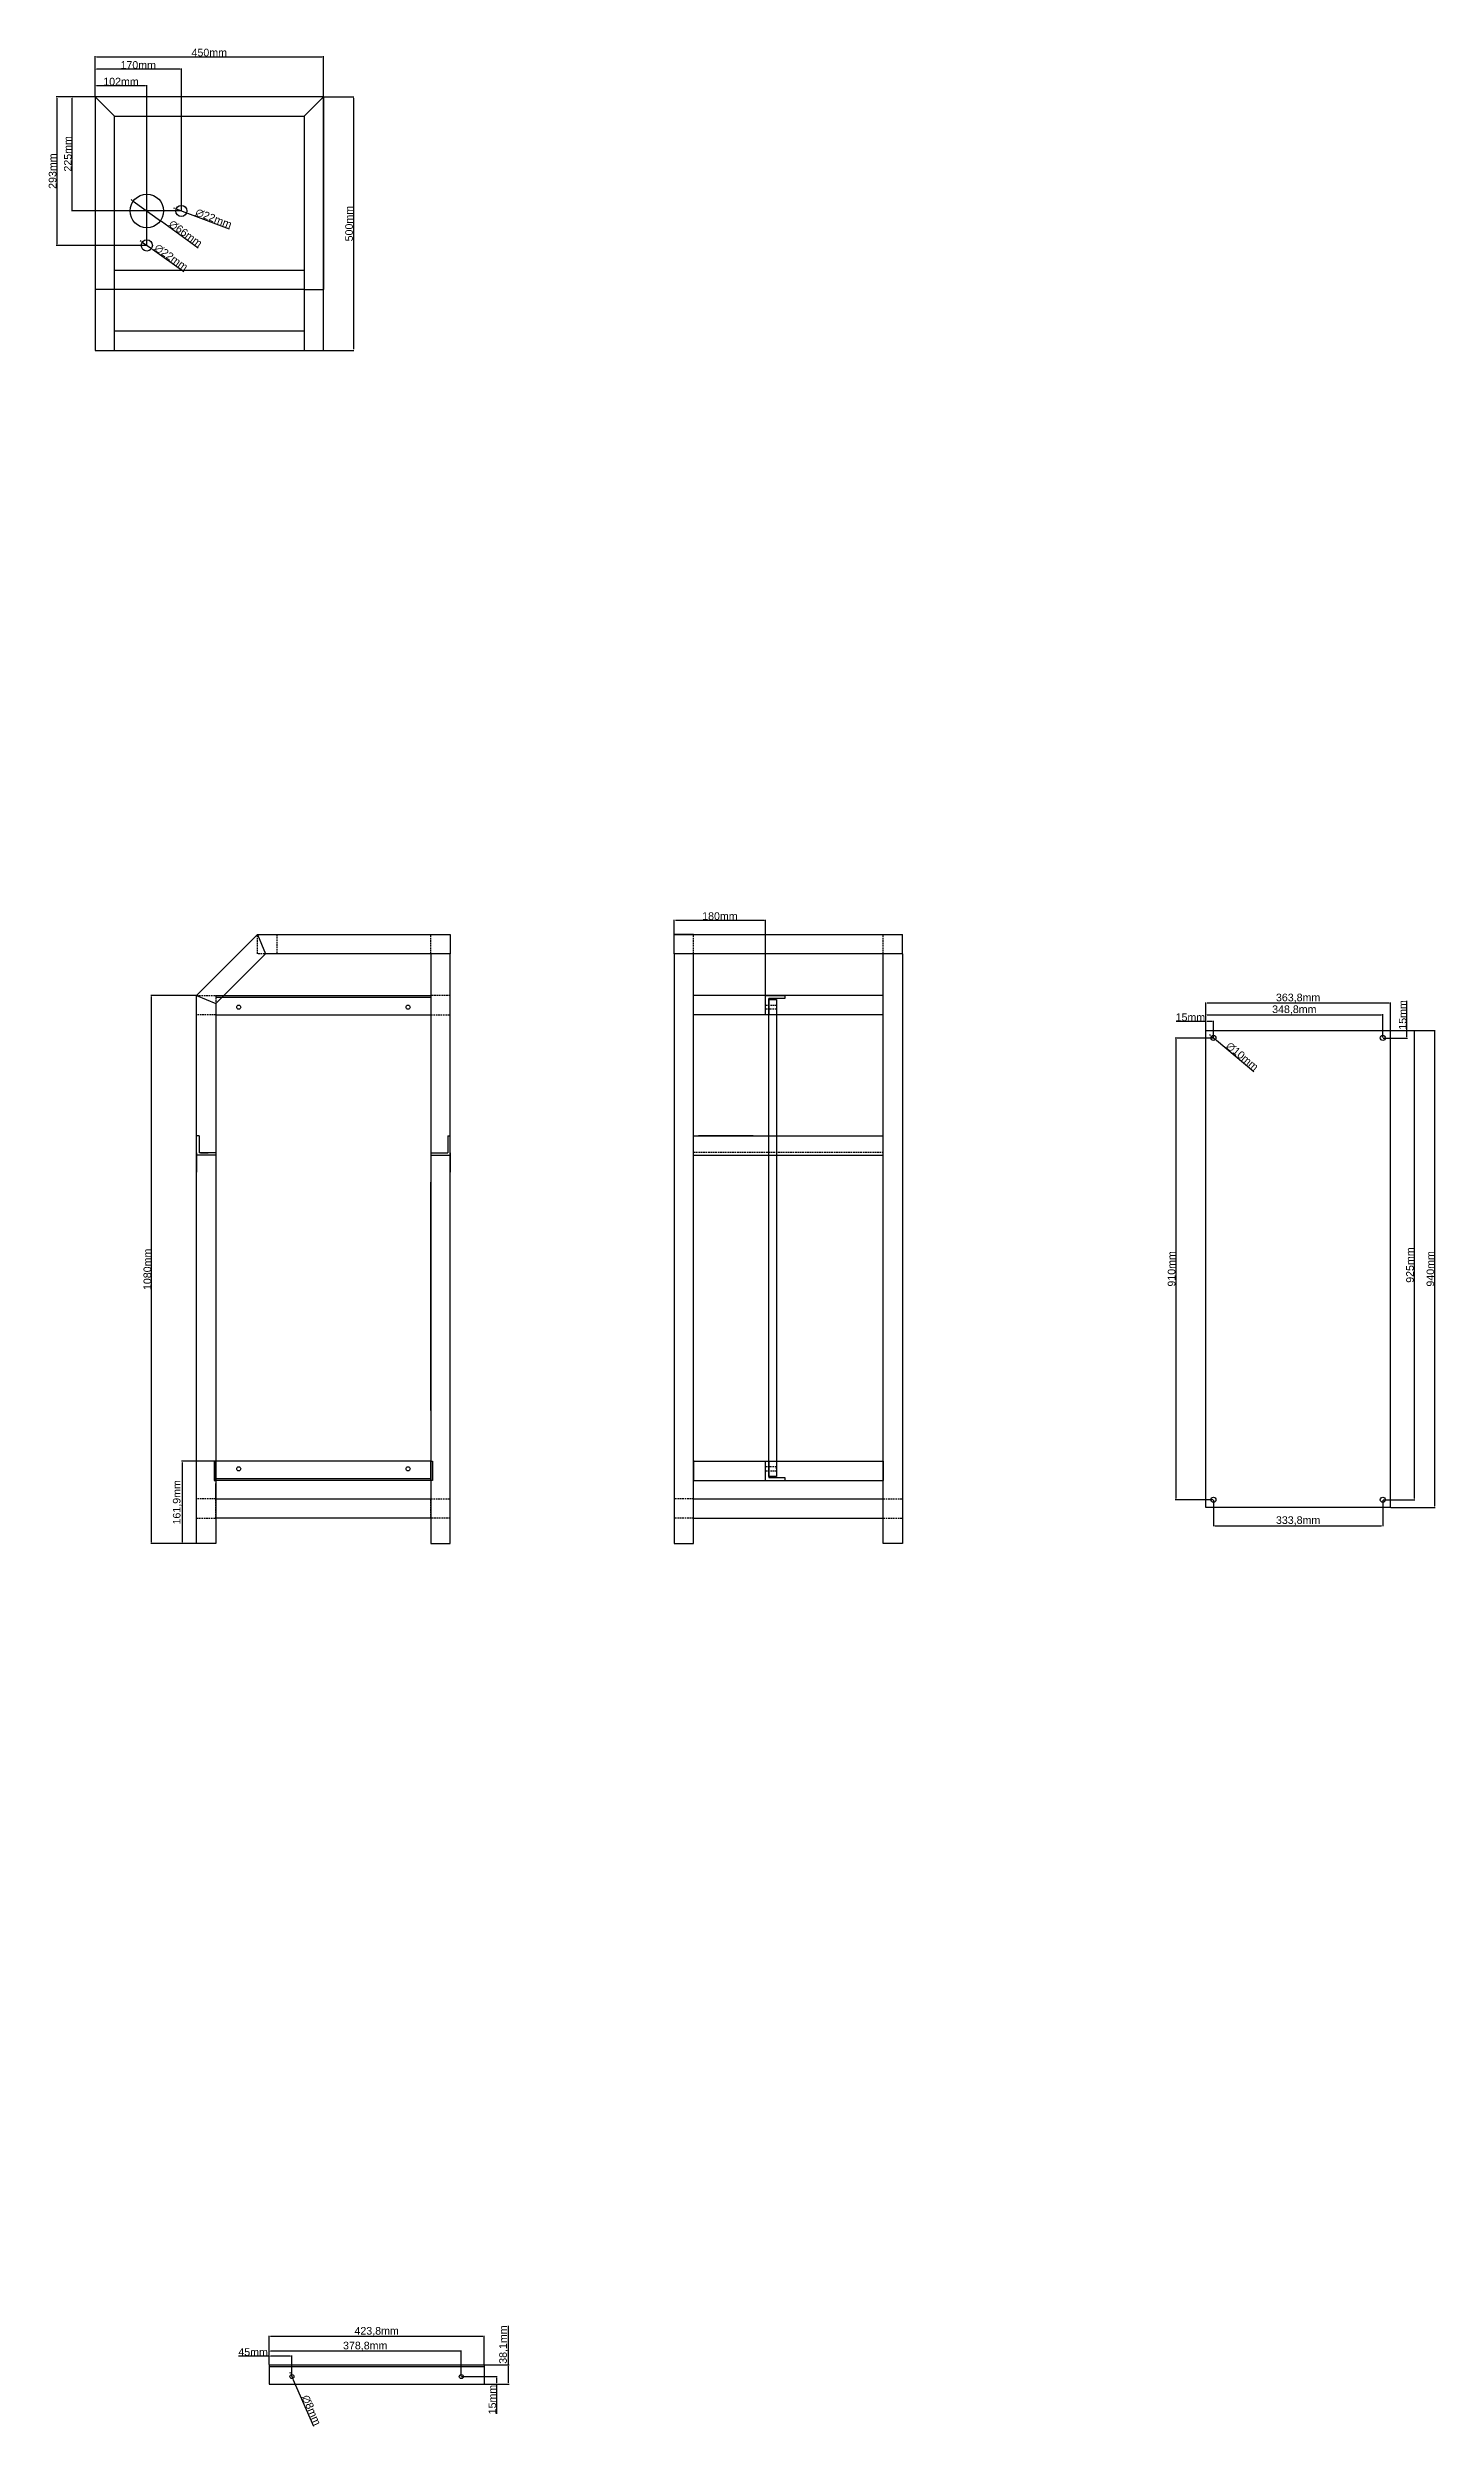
# Model space of a CAD drawing. Header units: centimetres. Extents: x -4347 to 28631, y 41590 to 109107.
# Drawn here: x 8806 to 11541, y 41590 to 46282 of the extents above; entities that cross this region are included whole.
import ezdxf

# ---------------------------------------------------------------- set-up
doc = ezdxf.new("R2010")
doc.units = ezdxf.units.CM
doc.header["$LTSCALE"] = 0.5
doc.linetypes.add('DASHED2', pattern=[9.525, 6.35, -3.175])
doc.styles.get("Standard").update_dxf_attribs({"font": 'arial.ttf'})
doc.dimstyles.new('ISO-25', dxfattribs={"dimtxt": 15, "dimasz": 2.5, "dimexe": 1.25, "dimexo": 0.625, "dimtad": 1, "dimtxsty": 'Standard', "dimcen": 2.5, "dimclrd": 1, "dimclre": 1, "dimadec": 0, "dimazin": 0, "dimtfac": 1, "dimtmove": 0, "dimatfit": 3, "dimfxl": 1, "dimarcsym": 0})

# ---------------------------------------------------------------- blocks, each defined once
blk = doc.blocks.new('*D187')
at = {"color": 1, "lineweight": -2, "transparency": 16777216}
for p, q in [((8899.8, 46185.5), (8899.8, 46264.9)), ((9349.8, 46185.5), (9349.8, 46264.9)), ((8902.3, 46263.7), (9347.3, 46263.7))]:
    blk.add_line(p, q, dxfattribs=at)
at = {"color": 1, "transparency": 16777216}
for points in [[(8902.3, 46264.1), (8902.3, 46263.3), (8899.8, 46263.7)], [(9347.3, 46264.1), (9347.3, 46263.3), (9349.8, 46263.7)]]:
    blk.add_solid(points, dxfattribs=at)
at = {"layer": 'Defpoints', "color": 0, "transparency": 16777216}
for p in [(9349.8, 46263.7), (8899.8, 46184.9), (9349.8, 46184.9)]:
    blk.add_point(p, dxfattribs=at)
at = {"color": 0, "transparency": 16777216, "insert": (9124.8, 46272), "char_height": 15, "attachment_point": 5}
blk.add_mtext('450mm', dxfattribs=at)
blk = doc.blocks.new('*D188')
at = {"color": 1, "lineweight": -2, "transparency": 16777216}
for p, q in [((9350.4, 46184.9), (9409.9, 46184.9)), ((9408.7, 46182.4), (9408.7, 45687.4)), ((9350.4, 45684.9), (9409.9, 45684.9))]:
    blk.add_line(p, q, dxfattribs=at)
at = {"color": 1, "transparency": 16777216}
for points in [[(9408.3, 46182.4), (9409.1, 46182.4), (9408.7, 46184.9)], [(9408.3, 45687.4), (9409.1, 45687.4), (9408.7, 45684.9)]]:
    blk.add_solid(points, dxfattribs=at)
at = {"layer": 'Defpoints', "color": 0, "transparency": 16777216}
for p in [(9349.8, 46184.9), (9349.8, 45684.9), (9408.7, 45684.9)]:
    blk.add_point(p, dxfattribs=at)
at = {"color": 0, "transparency": 16777216, "insert": (9400.4, 45934.9), "char_height": 15, "attachment_point": 5, "rotation": 90}
blk.add_mtext('500mm', dxfattribs=at)
blk = doc.blocks.new('*D335')
at = {"color": 1, "lineweight": -2, "transparency": 16777216}
for p, q in [((9137.2, 43495.8), (9070.4, 43495.8)), ((9071.6, 43493.3), (9071.6, 43336.4)), ((9099.1, 43333.9), (9070.4, 43333.9))]:
    blk.add_line(p, q, dxfattribs=at)
at = {"color": 1, "transparency": 16777216}
for points in [[(9071.2, 43493.3), (9072, 43493.3), (9071.6, 43495.8)], [(9071.2, 43336.4), (9072, 43336.4), (9071.6, 43333.9)]]:
    blk.add_solid(points, dxfattribs=at)
at = {"layer": 'Defpoints', "color": 0, "transparency": 16777216}
for p in [(9137.8, 43495.8), (9071.6, 43333.9), (9099.7, 43333.9)]:
    blk.add_point(p, dxfattribs=at)
at = {"color": 0, "transparency": 16777216, "insert": (9062, 43414.8), "char_height": 15, "attachment_point": 5, "rotation": 90}
blk.add_mtext('161,9mm', dxfattribs=at)
blk = doc.blocks.new('*D336')
at = {"color": 1, "lineweight": -2, "transparency": 16777216}
for p, q in [((9099.1, 44413.9), (9009.8, 44413.9)), ((9011, 43336.4), (9011, 44411.4)), ((9137.2, 43333.9), (9009.8, 43333.9))]:
    blk.add_line(p, q, dxfattribs=at)
at = {"color": 1, "transparency": 16777216}
for points in [[(9010.6, 44411.4), (9011.5, 44411.4), (9011, 44413.9)], [(9010.6, 43336.4), (9011.5, 43336.4), (9011, 43333.9)]]:
    blk.add_solid(points, dxfattribs=at)
at = {"layer": 'Defpoints', "color": 0, "transparency": 16777216}
for p in [(9011, 44413.9), (9099.7, 44413.9), (9137.8, 43333.9)]:
    blk.add_point(p, dxfattribs=at)
at = {"color": 0, "transparency": 16777216, "insert": (9002.8, 43873.9), "char_height": 15, "attachment_point": 5, "rotation": 90}
blk.add_mtext('1080mm', dxfattribs=at)
blk = doc.blocks.new('*D337')
at = {"color": 1, "lineweight": -2, "transparency": 16777216}
for p, q in [((10041.1, 44534.5), (10041.1, 44563.1)), ((10218.6, 44561.8), (10043.6, 44561.8)), ((10221.1, 44414.5), (10221.1, 44563.1))]:
    blk.add_line(p, q, dxfattribs=at)
at = {"color": 1, "transparency": 16777216}
for points in [[(10043.6, 44562.2), (10043.6, 44561.4), (10041.1, 44561.8)], [(10218.6, 44562.2), (10218.6, 44561.4), (10221.1, 44561.8)]]:
    blk.add_solid(points, dxfattribs=at)
at = {"layer": 'Defpoints', "color": 0, "transparency": 16777216}
for p in [(10041.1, 44561.8), (10041.1, 44533.9), (10221.1, 44413.9)]:
    blk.add_point(p, dxfattribs=at)
at = {"color": 0, "transparency": 16777216, "insert": (10131.1, 44570.1), "char_height": 15, "attachment_point": 5}
blk.add_mtext('180mm', dxfattribs=at)
blk = doc.blocks.new('*D338')
at = {"color": 1, "lineweight": -2, "transparency": 16777216}
for p, q in [((11088.6, 44345.6), (11088.6, 44376.8)), ((11091.1, 44375.6), (11434.9, 44375.6)), ((11437.4, 44330.6), (11437.4, 44376.8))]:
    blk.add_line(p, q, dxfattribs=at)
at = {"color": 1, "transparency": 16777216}
for points in [[(11091.1, 44376), (11091.1, 44375.1), (11088.6, 44375.6)], [(11434.9, 44376), (11434.9, 44375.1), (11437.4, 44375.6)]]:
    blk.add_solid(points, dxfattribs=at)
at = {"layer": 'Defpoints', "color": 0, "transparency": 16777216}
for p in [(11088.6, 44344.9), (11437.4, 44375.6), (11437.4, 44329.9)]:
    blk.add_point(p, dxfattribs=at)
at = {"color": 0, "transparency": 16777216, "insert": (11263, 44385.2), "char_height": 15, "attachment_point": 5}
blk.add_mtext('348,8mm', dxfattribs=at)
blk = doc.blocks.new('*D339')
at = {"color": 1, "lineweight": -2, "transparency": 16777216}
for p, q in [((11088.6, 44362.4), (11030.3, 44362.4)), ((11088.6, 44345.6), (11088.6, 44363.6)), ((11101.1, 44362.4), (11091.1, 44362.4)), ((11103.6, 44330.6), (11103.6, 44363.6))]:
    blk.add_line(p, q, dxfattribs=at)
at = {"color": 1, "transparency": 16777216}
for points in [[(11091.1, 44362.8), (11091.1, 44362), (11088.6, 44362.4)], [(11101.1, 44362.8), (11101.1, 44362), (11103.6, 44362.4)]]:
    blk.add_solid(points, dxfattribs=at)
at = {"layer": 'Defpoints', "color": 0, "transparency": 16777216}
for p in [(11088.6, 44362.4), (11088.6, 44344.9), (11103.6, 44329.9)]:
    blk.add_point(p, dxfattribs=at)
at = {"color": 0, "transparency": 16777216, "insert": (11058.2, 44370.7), "char_height": 15, "attachment_point": 5}
blk.add_mtext('15mm', dxfattribs=at)
blk = doc.blocks.new('*D340')
at = {"color": 1, "lineweight": -2, "transparency": 16777216}
for p, q in [((11088.6, 44345.6), (11088.6, 44400)), ((11449.9, 44398.8), (11091.1, 44398.8)), ((11452.4, 44345.6), (11452.4, 44400))]:
    blk.add_line(p, q, dxfattribs=at)
at = {"color": 1, "transparency": 16777216}
for points in [[(11091.1, 44399.2), (11091.1, 44398.4), (11088.6, 44398.8)], [(11449.9, 44399.2), (11449.9, 44398.4), (11452.4, 44398.8)]]:
    blk.add_solid(points, dxfattribs=at)
at = {"layer": 'Defpoints', "color": 0, "transparency": 16777216}
for p in [(11088.6, 44398.8), (11088.6, 44344.9), (11452.4, 44344.9)]:
    blk.add_point(p, dxfattribs=at)
at = {"color": 0, "transparency": 16777216, "insert": (11270.5, 44408.4), "char_height": 15, "attachment_point": 5}
blk.add_mtext('363,8mm', dxfattribs=at)
blk = doc.blocks.new('*D341')
at = {"color": 1, "lineweight": -2, "transparency": 16777216}
for p, q in [((11484.9, 44344.9), (11484.9, 44403.3)), ((11453.1, 44344.9), (11486.1, 44344.9)), ((11484.9, 44332.4), (11484.9, 44342.4)), ((11438.1, 44329.9), (11486.1, 44329.9))]:
    blk.add_line(p, q, dxfattribs=at)
at = {"color": 1, "transparency": 16777216}
for points in [[(11484.5, 44342.4), (11485.3, 44342.4), (11484.9, 44344.9)], [(11484.5, 44332.4), (11485.3, 44332.4), (11484.9, 44329.9)]]:
    blk.add_solid(points, dxfattribs=at)
at = {"layer": 'Defpoints', "color": 0, "transparency": 16777216}
for p in [(11452.4, 44344.9), (11484.9, 44344.9), (11437.4, 44329.9)]:
    blk.add_point(p, dxfattribs=at)
at = {"color": 0, "transparency": 16777216, "insert": (11476.6, 44375.3), "char_height": 15, "attachment_point": 5, "rotation": 90}
blk.add_mtext('15mm', dxfattribs=at)
blk = doc.blocks.new('*D342')
at = {"color": 1, "lineweight": -2, "transparency": 16777216}
for p, q in [((11453.1, 44344.9), (11500.5, 44344.9)), ((11499.3, 44342.4), (11499.3, 43422.4)), ((11438.1, 43419.9), (11500.5, 43419.9))]:
    blk.add_line(p, q, dxfattribs=at)
at = {"color": 1, "transparency": 16777216}
for points in [[(11498.8, 44342.4), (11499.7, 44342.4), (11499.3, 44344.9)], [(11498.8, 43422.4), (11499.7, 43422.4), (11499.3, 43419.9)]]:
    blk.add_solid(points, dxfattribs=at)
at = {"layer": 'Defpoints', "color": 0, "transparency": 16777216}
for p in [(11452.4, 44344.9), (11437.4, 43419.9), (11499.3, 43419.9)]:
    blk.add_point(p, dxfattribs=at)
at = {"color": 0, "transparency": 16777216, "insert": (11491, 43882.4), "char_height": 15, "attachment_point": 5, "rotation": 90}
blk.add_mtext('925mm', dxfattribs=at)
blk = doc.blocks.new('*D343')
at = {"color": 1, "lineweight": -2, "transparency": 16777216}
for p, q in [((11453.1, 44344.9), (11540.7, 44344.9)), ((11539.4, 44342.4), (11539.4, 43407.4)), ((11453.1, 43404.9), (11540.7, 43404.9))]:
    blk.add_line(p, q, dxfattribs=at)
at = {"color": 1, "transparency": 16777216}
for points in [[(11539, 44342.4), (11539.9, 44342.4), (11539.4, 44344.9)], [(11539, 43407.4), (11539.9, 43407.4), (11539.4, 43404.9)]]:
    blk.add_solid(points, dxfattribs=at)
at = {"layer": 'Defpoints', "color": 0, "transparency": 16777216}
for p in [(11452.4, 44344.9), (11452.4, 43404.9), (11539.4, 43404.9)]:
    blk.add_point(p, dxfattribs=at)
at = {"color": 0, "transparency": 16777216, "insert": (11531.2, 43874.9), "char_height": 15, "attachment_point": 5, "rotation": 90}
blk.add_mtext('940mm', dxfattribs=at)
blk = doc.blocks.new('*D344')
at = {"color": 1, "lineweight": -2, "transparency": 16777216}
for p, q in [((11103, 44329.9), (11028.2, 44329.9)), ((11029.5, 44327.4), (11029.5, 43422.4)), ((11103, 43419.9), (11028.2, 43419.9))]:
    blk.add_line(p, q, dxfattribs=at)
at = {"color": 1, "transparency": 16777216}
for points in [[(11029, 44327.4), (11029.9, 44327.4), (11029.5, 44329.9)], [(11029, 43422.4), (11029.9, 43422.4), (11029.5, 43419.9)]]:
    blk.add_solid(points, dxfattribs=at)
at = {"layer": 'Defpoints', "color": 0, "transparency": 16777216}
for p in [(11103.6, 44329.9), (11029.5, 43419.9), (11103.6, 43419.9)]:
    blk.add_point(p, dxfattribs=at)
at = {"color": 0, "transparency": 16777216, "insert": (11021.2, 43874.9), "char_height": 15, "attachment_point": 5, "rotation": 90}
blk.add_mtext('910mm', dxfattribs=at)
blk = doc.blocks.new('*D345')
at = {"color": 1, "lineweight": -2, "transparency": 16777216}
for p, q in [((11103.6, 43419.3), (11103.6, 43367.5)), ((11437.4, 43419.3), (11437.4, 43367.5)), ((11106.1, 43368.7), (11434.9, 43368.7))]:
    blk.add_line(p, q, dxfattribs=at)
at = {"color": 1, "transparency": 16777216}
for points in [[(11106.1, 43369.2), (11106.1, 43368.3), (11103.6, 43368.7)], [(11434.9, 43369.2), (11434.9, 43368.3), (11437.4, 43368.7)]]:
    blk.add_solid(points, dxfattribs=at)
at = {"layer": 'Defpoints', "color": 0, "transparency": 16777216}
for p in [(11103.6, 43419.9), (11437.4, 43419.9), (11437.4, 43368.7)]:
    blk.add_point(p, dxfattribs=at)
at = {"color": 0, "transparency": 16777216, "insert": (11270.5, 43378.4), "char_height": 15, "attachment_point": 5}
blk.add_mtext('333,8mm', dxfattribs=at)
blk = doc.blocks.new('*D346')
at = {"color": 1, "lineweight": -2, "transparency": 16777216}
for p, q in [((11097.9, 44334.7), (11096, 44336.3)), ((11099.8, 44333.1), (11107.5, 44326.7)), ((11183.2, 44263.5), (11109.4, 44325.1))]:
    blk.add_line(p, q, dxfattribs=at)
at = {"color": 1, "transparency": 16777216}
for points in [[(11098.1, 44335.1), (11097.6, 44334.4), (11099.8, 44333.1)], [(11109.7, 44325.4), (11109.1, 44324.8), (11107.5, 44326.7)]]:
    blk.add_solid(points, dxfattribs=at)
at = {"layer": 'Defpoints', "color": 0, "transparency": 16777216}
for p in [(11099.8, 44333.1), (11107.5, 44326.7)]:
    blk.add_point(p, dxfattribs=at)
at = {"color": 0, "transparency": 16777216, "insert": (11160.5, 44293.8), "char_height": 15, "attachment_point": 5, "rotation": 320.1456}
blk.add_mtext('∅10mm', dxfattribs=at)
blk = doc.blocks.new('*D348')
at = {"color": 1, "lineweight": -2, "transparency": 16777216}
for p, q in [((9242.7, 41731.8), (9182.3, 41731.8)), ((9242.7, 41715.6), (9242.7, 41733)), ((9285.2, 41731.8), (9245.2, 41731.8)), ((9287.7, 41692.5), (9287.7, 41733))]:
    blk.add_line(p, q, dxfattribs=at)
at = {"color": 1, "transparency": 16777216}
for points in [[(9245.2, 41732.2), (9245.2, 41731.4), (9242.7, 41731.8)], [(9285.2, 41732.2), (9285.2, 41731.4), (9287.7, 41731.8)]]:
    blk.add_solid(points, dxfattribs=at)
at = {"layer": 'Defpoints', "color": 0, "transparency": 16777216}
for p in [(9242.7, 41731.8), (9242.7, 41714.9), (9287.7, 41691.8)]:
    blk.add_point(p, dxfattribs=at)
at = {"color": 0, "transparency": 16777216, "insert": (9211.2, 41740), "char_height": 15, "attachment_point": 5}
blk.add_mtext('45mm', dxfattribs=at)
blk = doc.blocks.new('*D349')
at = {"color": 1, "lineweight": -2, "transparency": 16777216}
for p, q in [((9242.7, 41715.6), (9242.7, 41743.2)), ((9619, 41742), (9245.2, 41742)), ((9621.5, 41692.5), (9621.5, 41743.2))]:
    blk.add_line(p, q, dxfattribs=at)
at = {"color": 1, "transparency": 16777216}
for points in [[(9245.2, 41742.4), (9245.2, 41741.5), (9242.7, 41742)], [(9619, 41742.4), (9619, 41741.5), (9621.5, 41742)]]:
    blk.add_solid(points, dxfattribs=at)
at = {"layer": 'Defpoints', "color": 0, "transparency": 16777216}
for p in [(9242.7, 41742), (9242.7, 41714.9), (9621.5, 41691.8)]:
    blk.add_point(p, dxfattribs=at)
at = {"color": 0, "transparency": 16777216, "insert": (9432.1, 41751.6), "char_height": 15, "attachment_point": 5}
blk.add_mtext('378,8mm', dxfattribs=at)
blk = doc.blocks.new('*D350')
at = {"color": 1, "lineweight": -2, "transparency": 16777216}
for p, q in [((9242.7, 41715.6), (9242.7, 41772.2)), ((9664, 41771), (9245.2, 41771)), ((9666.5, 41715.6), (9666.5, 41772.2))]:
    blk.add_line(p, q, dxfattribs=at)
at = {"color": 1, "transparency": 16777216}
for points in [[(9245.2, 41771.4), (9245.2, 41770.5), (9242.7, 41771)], [(9664, 41771.4), (9664, 41770.5), (9666.5, 41771)]]:
    blk.add_solid(points, dxfattribs=at)
at = {"layer": 'Defpoints', "color": 0, "transparency": 16777216}
for p in [(9242.7, 41771), (9242.7, 41714.9), (9666.5, 41714.9)]:
    blk.add_point(p, dxfattribs=at)
at = {"color": 0, "transparency": 16777216, "insert": (9454.6, 41780.6), "char_height": 15, "attachment_point": 5}
blk.add_mtext('423,8mm', dxfattribs=at)
blk = doc.blocks.new('*D351')
at = {"color": 1, "lineweight": -2, "transparency": 16777216}
for p, q in [((9622.1, 41691.8), (9692.2, 41691.8)), ((9667.1, 41676.8), (9692.2, 41676.8)), ((9690.9, 41689.3), (9690.9, 41679.3)), ((9690.9, 41676.8), (9690.9, 41618.5))]:
    blk.add_line(p, q, dxfattribs=at)
at = {"color": 1, "transparency": 16777216}
for points in [[(9690.5, 41689.3), (9691.4, 41689.3), (9690.9, 41691.8)], [(9690.5, 41679.3), (9691.4, 41679.3), (9690.9, 41676.8)]]:
    blk.add_solid(points, dxfattribs=at)
at = {"layer": 'Defpoints', "color": 0, "transparency": 16777216}
for p in [(9621.5, 41691.8), (9666.5, 41676.8), (9690.9, 41676.8)]:
    blk.add_point(p, dxfattribs=at)
at = {"color": 0, "transparency": 16777216, "insert": (9682.7, 41646.4), "char_height": 15, "attachment_point": 5, "rotation": 90}
blk.add_mtext('15mm', dxfattribs=at)
blk = doc.blocks.new('*D352')
at = {"color": 1, "lineweight": -2, "transparency": 16777216}
for p, q in [((9714.7, 41714.9), (9714.7, 41792.1)), ((9667.1, 41714.9), (9716, 41714.9)), ((9667.1, 41676.8), (9716, 41676.8)), ((9714.7, 41679.3), (9714.7, 41712.4))]:
    blk.add_line(p, q, dxfattribs=at)
at = {"color": 1, "transparency": 16777216}
for points in [[(9714.3, 41712.4), (9715.1, 41712.4), (9714.7, 41714.9)], [(9714.3, 41679.3), (9715.1, 41679.3), (9714.7, 41676.8)]]:
    blk.add_solid(points, dxfattribs=at)
at = {"layer": 'Defpoints', "color": 0, "transparency": 16777216}
for p in [(9666.5, 41714.9), (9714.7, 41714.9), (9666.5, 41676.8)]:
    blk.add_point(p, dxfattribs=at)
at = {"color": 0, "transparency": 16777216, "insert": (9705.1, 41754.8), "char_height": 15, "attachment_point": 5, "rotation": 90}
blk.add_mtext('38,1mm', dxfattribs=at)
blk = doc.blocks.new('*D353')
at = {"color": 1, "lineweight": -2, "transparency": 16777216}
for p, q in [((9285.1, 41697.8), (9284.1, 41700.1)), ((9286.1, 41695.5), (9289.3, 41688.2)), ((9330.6, 41593.7), (9290.3, 41685.9))]:
    blk.add_line(p, q, dxfattribs=at)
at = {"color": 1, "transparency": 16777216}
for points in [[(9285.4, 41697.9), (9284.7, 41697.6), (9286.1, 41695.5)], [(9290.6, 41686), (9289.9, 41685.7), (9289.3, 41688.2)]]:
    blk.add_solid(points, dxfattribs=at)
at = {"layer": 'Defpoints', "color": 0, "transparency": 16777216}
for p in [(9286.1, 41695.5), (9289.3, 41688.2)]:
    blk.add_point(p, dxfattribs=at)
at = {"color": 0, "transparency": 16777216, "insert": (9326.1, 41625.6), "char_height": 15, "attachment_point": 5, "rotation": 293.6141}
blk.add_mtext('∅8mm', dxfattribs=at)
blk = doc.blocks.new('*D359')
at = {"color": 1, "lineweight": -2, "transparency": 16777216}
for p, q in [((8899.1, 46184.9), (8853.2, 46184.9)), ((8854.5, 45962.4), (8854.5, 46182.4)), ((9069.1, 45959.9), (8853.2, 45959.9))]:
    blk.add_line(p, q, dxfattribs=at)
at = {"color": 1, "transparency": 16777216}
for points in [[(8854.1, 46182.4), (8854.9, 46182.4), (8854.5, 46184.9)], [(8854.1, 45962.4), (8854.9, 45962.4), (8854.5, 45959.9)]]:
    blk.add_solid(points, dxfattribs=at)
at = {"layer": 'Defpoints', "color": 0, "transparency": 16777216}
for p in [(8854.5, 46184.9), (8899.8, 46184.9), (9069.8, 45959.9)]:
    blk.add_point(p, dxfattribs=at)
at = {"color": 0, "transparency": 16777216, "insert": (8846.2, 46072.4), "char_height": 15, "attachment_point": 5, "rotation": 90}
blk.add_mtext('225mm', dxfattribs=at)
blk = doc.blocks.new('*D361')
at = {"color": 1, "lineweight": -2, "transparency": 16777216}
for p, q in [((8899.8, 46185.5), (8899.8, 46207.7)), ((8999.3, 46206.5), (8902.3, 46206.5)), ((9001.8, 45892.5), (9001.8, 46207.7))]:
    blk.add_line(p, q, dxfattribs=at)
at = {"color": 1, "transparency": 16777216}
for points in [[(8902.3, 46206.9), (8902.3, 46206.1), (8899.8, 46206.5)], [(8999.3, 46206.9), (8999.3, 46206.1), (9001.8, 46206.5)]]:
    blk.add_solid(points, dxfattribs=at)
at = {"layer": 'Defpoints', "color": 0, "transparency": 16777216}
for p in [(8899.8, 46206.5), (8899.8, 46184.9), (9001.8, 45891.9)]:
    blk.add_point(p, dxfattribs=at)
at = {"color": 0, "transparency": 16777216, "insert": (8950.8, 46214.8), "char_height": 15, "attachment_point": 5}
blk.add_mtext('102mm', dxfattribs=at)
blk = doc.blocks.new('*D362')
at = {"color": 1, "lineweight": -2, "transparency": 16777216}
for p, q in [((8899.8, 46185.5), (8899.8, 46240.4)), ((9067.3, 46239.2), (8902.3, 46239.2)), ((9069.8, 45960.5), (9069.8, 46240.4))]:
    blk.add_line(p, q, dxfattribs=at)
at = {"color": 1, "transparency": 16777216}
for points in [[(8902.3, 46239.6), (8902.3, 46238.8), (8899.8, 46239.2)], [(9067.3, 46239.6), (9067.3, 46238.8), (9069.8, 46239.2)]]:
    blk.add_solid(points, dxfattribs=at)
at = {"layer": 'Defpoints', "color": 0, "transparency": 16777216}
for p in [(8899.8, 46239.2), (8899.8, 46184.9), (9069.8, 45959.9)]:
    blk.add_point(p, dxfattribs=at)
at = {"color": 0, "transparency": 16777216, "insert": (8984.8, 46247.5), "char_height": 15, "attachment_point": 5}
blk.add_mtext('170mm', dxfattribs=at)
blk = doc.blocks.new('*D363')
at = {"color": 1, "lineweight": -2, "transparency": 16777216}
for p, q in [((9057.2, 45964.7), (9054.8, 45965.6)), ((9059.5, 45963.8), (9080, 45956)), ((9164.6, 45923.8), (9082.4, 45955.1))]:
    blk.add_line(p, q, dxfattribs=at)
at = {"color": 1, "transparency": 16777216}
for points in [[(9057.3, 45965.1), (9057, 45964.3), (9059.5, 45963.8)], [(9082.5, 45955.5), (9082.2, 45954.7), (9080, 45956)]]:
    blk.add_solid(points, dxfattribs=at)
at = {"layer": 'Defpoints', "color": 0, "transparency": 16777216}
for p in [(9059.5, 45963.8), (9080, 45956)]:
    blk.add_point(p, dxfattribs=at)
at = {"color": 0, "transparency": 16777216, "insert": (9133.4, 45945), "char_height": 15, "attachment_point": 5, "rotation": 339.1512}
blk.add_mtext('∅22mm', dxfattribs=at)
blk = doc.blocks.new('*D364')
at = {"color": 1, "lineweight": -2, "transparency": 16777216}
for p, q in [((8973, 45980.7), (8971, 45982.2)), ((8975, 45979.3), (9028.5, 45940.6)), ((9102.8, 45886.7), (9030.5, 45939.1))]:
    blk.add_line(p, q, dxfattribs=at)
at = {"color": 1, "transparency": 16777216}
for points in [[(8973.3, 45981.1), (8972.8, 45980.4), (8975, 45979.3)], [(9030.8, 45939.4), (9030.3, 45938.8), (9028.5, 45940.6)]]:
    blk.add_solid(points, dxfattribs=at)
at = {"layer": 'Defpoints', "color": 0, "transparency": 16777216}
for p in [(8975, 45979.3), (9028.5, 45940.6)]:
    blk.add_point(p, dxfattribs=at)
at = {"color": 0, "transparency": 16777216, "insert": (9078.1, 45915.3), "char_height": 15, "attachment_point": 5, "rotation": 324.0795}
blk.add_mtext('∅66mm', dxfattribs=at)
blk = doc.blocks.new('*D365')
at = {"color": 1, "lineweight": -2, "transparency": 16777216}
for p, q in [((8899.1, 46184.9), (8823.1, 46184.9)), ((8824.4, 46182.4), (8824.4, 45894.4)), ((9001.1, 45891.9), (8823.1, 45891.9))]:
    blk.add_line(p, q, dxfattribs=at)
at = {"color": 1, "transparency": 16777216}
for points in [[(8824, 46182.4), (8824.8, 46182.4), (8824.4, 46184.9)], [(8824, 45894.4), (8824.8, 45894.4), (8824.4, 45891.9)]]:
    blk.add_solid(points, dxfattribs=at)
at = {"layer": 'Defpoints', "color": 0, "transparency": 16777216}
for p in [(8899.8, 46184.9), (8824.4, 45891.9), (9001.8, 45891.9)]:
    blk.add_point(p, dxfattribs=at)
at = {"color": 0, "transparency": 16777216, "insert": (8816.1, 46038.4), "char_height": 15, "attachment_point": 5, "rotation": 90}
blk.add_mtext('293mm', dxfattribs=at)
blk = doc.blocks.new('*D366')
at = {"color": 1, "lineweight": -2, "transparency": 16777216}
for p, q in [((8990.8, 45899.7), (8988.7, 45901.2)), ((8992.8, 45898.3), (9010.7, 45885.6)), ((9074.8, 45840.1), (9012.8, 45884.1))]:
    blk.add_line(p, q, dxfattribs=at)
at = {"color": 1, "transparency": 16777216}
for points in [[(8991, 45900.1), (8990.5, 45899.4), (8992.8, 45898.3)], [(9013, 45884.4), (9012.5, 45883.8), (9010.7, 45885.6)]]:
    blk.add_solid(points, dxfattribs=at)
at = {"layer": 'Defpoints', "color": 0, "transparency": 16777216}
for p in [(8992.8, 45898.3), (9010.7, 45885.6)]:
    blk.add_point(p, dxfattribs=at)
at = {"color": 0, "transparency": 16777216, "insert": (9049.8, 45868.5), "char_height": 15, "attachment_point": 5, "rotation": 324.6199}
blk.add_mtext('∅22mm', dxfattribs=at)

msp = doc.modelspace()

# ---------------------------------------------------------------- linework, layer by layer
for p, q in [((9349.768, 46184.919), (8899.768, 46184.919)), ((8899.768, 46184.919), (8899.768, 45684.919)), ((8899.768, 46184.919), (8899.768, 46146.819)), ((8899.768, 46184.919), (8937.868, 46146.819)), ((8899.768, 46184.919), (8899.768, 45959.919)), ((9311.668, 46146.819), (9349.768, 46184.919)), ((9349.768, 45684.919), (9349.768, 46184.919)), ((9349.768, 46184.919), (9349.768, 45804.919)), ((8937.868, 46146.819), (9311.668, 46146.819)), ((8937.868, 45684.919), (8937.868, 46146.819)), ((9311.668, 46146.819), (9311.668, 45684.919)), ((8937.868, 45804.919), (8937.868, 45843.019)), ((8937.868, 45843.019), (9311.668, 45843.019)), ((8937.868, 45804.919), (8899.768, 45804.919)), ((9311.668, 45804.919), (8937.868, 45804.919)), ((9311.668, 45804.919), (9349.768, 45804.919)), ((9311.668, 45723.019), (8937.868, 45723.019)), ((8899.768, 45684.919), (9349.768, 45684.919)), ((9099.711, 44413.852), (9219.711, 44533.852)), ((9219.711, 44533.852), (9599.711, 44533.852)), ((9219.711, 44533.852), (9235.493, 44495.752)), ((9599.711, 44533.852), (9599.711, 44495.752)), ((10079.171, 44533.852), (10041.071, 44533.852)), ((10041.071, 44533.852), (10491.071, 44533.852)), ((10041.071, 44495.752), (10041.071, 44533.852)), ((10452.971, 44533.852), (10491.071, 44533.852)), ((10491.071, 44495.752), (10491.071, 44533.852)), ((9137.811, 44398.071), (9235.493, 44495.752)), ((9599.711, 44495.752), (9235.493, 44495.752)), ((9599.711, 44495.752), (9561.611, 44495.752)), ((9561.611, 44495.752), (9561.611, 43333.852)), ((9599.711, 43333.852), (9599.711, 44495.752)), ((10491.071, 44495.752), (10041.071, 44495.752)), ((10041.071, 44495.752), (10041.071, 43333.852)), ((10079.171, 43333.852), (10079.171, 44495.752)), ((10452.971, 44495.752), (10412.971, 44495.752)), ((10452.971, 43333.852), (10452.971, 44495.752)), ((10491.071, 44495.752), (10491.071, 43333.852)), ((9099.711, 43333.852), (9099.711, 44413.852)), ((9099.711, 44413.852), (9137.811, 44398.071)), ((9137.811, 44413.852), (9137.811, 44410.682)), ((9137.811, 44398.071), (9137.811, 43333.852)), ((9561.611, 44413.852), (9561.611, 44375.752)), ((10452.971, 44413.852), (10079.171, 44413.852)), ((10227.421, 43465.752), (10227.421, 44407.502)), ((10227.421, 44405.752), (10242.421, 44405.752)), ((10242.421, 44405.752), (10242.421, 43465.752)), ((10452.971, 44375.752), (10079.171, 44375.752)), ((10227.421, 44375.752), (10221.071, 44375.752)), ((11088.638, 44344.929), (11452.438, 44344.929)), ((11088.638, 43404.929), (11088.638, 44344.929)), ((11088.638, 44344.929), (11113.638, 44344.929)), ((11452.438, 43404.929), (11452.438, 44344.929)), ((9104.711, 44136.952), (9099.711, 44136.952)), ((9104.711, 44136.952), (9104.711, 44103.852)), ((9104.711, 44129.252), (9104.711, 44103.852)), ((9594.711, 44136.952), (9594.711, 44103.852)), ((9594.711, 44136.952), (9599.711, 44136.952)), ((9599.711, 44107.252), (9599.711, 44129.252)), ((10079.171, 44136.952), (10452.971, 44136.952)), ((10079.171, 44136.952), (10219.171, 44136.952)), ((10196.646, 44136.952), (10088.696, 44136.952)), ((9099.711, 44103.852), (9099.711, 44065.752)), ((9137.811, 44098.852), (9099.711, 44098.852)), ((9137.811, 44103.852), (9104.711, 44103.852)), ((9107.811, 44103.852), (9122.811, 44103.852)), ((9137.811, 44103.852), (9137.811, 44098.852)), ((9561.611, 44103.852), (9594.711, 44103.852)), ((9561.611, 44103.852), (9561.611, 44098.852)), ((9561.611, 44098.852), (9599.711, 44098.852)), ((9599.711, 44103.852), (9599.711, 44065.752)), ((10079.171, 44098.852), (10452.971, 44098.852)), ((9561.611, 43595.752), (9561.611, 44045.752)), ((9137.811, 43421.952), (9137.811, 43451.952)), ((10221.071, 43495.752), (10227.421, 43495.752)), ((10242.421, 43465.752), (10227.421, 43465.752)), ((9137.811, 43421.952), (9561.611, 43421.952)), ((10079.171, 43421.952), (10452.971, 43421.952)), ((11452.438, 43404.929), (11088.638, 43404.929)), ((9561.611, 43383.852), (9137.811, 43383.852)), ((10079.171, 43383.852), (10452.971, 43383.852)), ((9137.811, 43333.852), (9099.711, 43333.852)), ((9561.611, 43333.852), (9599.711, 43333.852)), ((10041.071, 43333.852), (10079.171, 43333.852)), ((10491.071, 43333.852), (10452.971, 43333.852)), ((9242.659, 41714.926), (9666.459, 41714.926)), ((9242.659, 41714.926), (9242.659, 41676.826)), ((9666.459, 41714.926), (9666.459, 41676.826)), ((9242.659, 41711.756), (9666.459, 41711.756)), ((9242.659, 41676.826), (9272.659, 41676.826)), ((9242.659, 41676.826), (9666.459, 41676.826))]:
    msp.add_line(p, q)
at = {"linetype": 'DASHED2'}
for p, q in [((9219.711, 44533.852), (9257.811, 44533.852)), ((9219.711, 44495.752), (9219.711, 44533.852)), ((9257.811, 44533.852), (9257.811, 44495.752)), ((9561.611, 44495.752), (9561.611, 44533.852)), ((10079.171, 44495.752), (10079.171, 44533.852)), ((10452.971, 44495.752), (10452.971, 44533.852)), ((9257.811, 44495.752), (9219.711, 44495.752)), ((9099.711, 44413.852), (9137.811, 44413.852)), ((9099.711, 44375.752), (9099.711, 44413.852)), ((9137.811, 44413.852), (9137.811, 44375.752)), ((10221.071, 44394.752), (10242.421, 44394.752)), ((9137.811, 44375.752), (9099.711, 44375.752)), ((10242.421, 44386.752), (10221.071, 44386.752)), ((10079.171, 44105.202), (10452.971, 44105.202)), ((10242.421, 43484.752), (10221.071, 43484.752)), ((10221.071, 43476.752), (10242.421, 43476.752)), ((10242.421, 43480.752), (10242.421, 43484.752)), ((9137.811, 43421.952), (9099.711, 43421.952)), ((9137.811, 43383.852), (9137.811, 43421.952)), ((9561.611, 43383.852), (9561.611, 43421.952)), ((9561.611, 43421.952), (9599.711, 43421.952)), ((9561.611, 43421.952), (9561.611, 43383.852)), ((10079.171, 43421.952), (10041.071, 43421.952)), ((10452.971, 43421.952), (10491.071, 43421.952)), ((9099.711, 43383.852), (9137.811, 43383.852)), ((9599.711, 43383.852), (9561.611, 43383.852)), ((10079.171, 43383.852), (10041.071, 43383.852)), ((10452.971, 43383.852), (10491.071, 43383.852))]:
    msp.add_line(p, q, dxfattribs=at)
at = {"color": 85, "true_color": 0x58ba48}
for p, q in [((9137.811, 44413.852), (9561.611, 44413.852)), ((9137.811, 44410.682), (9561.611, 44410.682)), ((9137.811, 44375.752), (9167.811, 44375.752)), ((9137.811, 44375.752), (9561.611, 44375.752))]:
    msp.add_line(p, q, dxfattribs=at)
at = {"color": 85, "linetype": 'DASHED2', "true_color": 0x58ba48}
for p, q in [((9599.711, 44413.852), (9561.611, 44413.852)), ((9561.611, 44413.852), (9561.611, 44375.752)), ((9599.711, 44375.752), (9599.711, 44413.852)), ((9561.611, 44375.752), (9599.711, 44375.752))]:
    msp.add_line(p, q, dxfattribs=at)
at = {"color": 114, "true_color": 0x139b48}
for p, q in [((10221.071, 44375.752), (10221.071, 44413.852)), ((10221.071, 44413.852), (10259.171, 44413.852)), ((10259.171, 44407.502), (10227.421, 44407.502)), ((10227.421, 44407.502), (10227.421, 44375.752)), ((10259.171, 44413.852), (10259.171, 44407.502)), ((10227.421, 44375.752), (10221.071, 44375.752)), ((9167.811, 43495.752), (9137.811, 43495.752)), ((9561.611, 43460.822), (9137.811, 43460.822)), ((9561.611, 43457.652), (9137.811, 43457.652)), ((9531.611, 43495.752), (9167.811, 43495.752)), ((9561.611, 43495.752), (9531.611, 43495.752)), ((10221.071, 43457.652), (10221.071, 43495.752)), ((10227.421, 43495.752), (10227.421, 43464.002)), ((10227.421, 43464.002), (10259.171, 43464.002)), ((10259.171, 43464.002), (10259.171, 43457.652))]:
    msp.add_line(p, q, dxfattribs=at)
at = {"color": 30, "true_color": 0xf26722}
for p, q in [((10079.171, 43496.952), (10079.171, 43458.852)), ((10079.171, 43495.752), (10452.971, 43495.752)), ((10079.171, 43495.752), (10079.171, 43458.852)), ((10079.171, 43457.652), (10452.971, 43457.652)), ((10452.971, 43495.752), (10452.971, 43457.652))]:
    msp.add_line(p, q, dxfattribs=at)
at = {"color": 30, "true_color": 0xf8991e}
for p, q in [((9137.811, 43495.752), (9134.641, 43495.752)), ((9134.641, 43495.752), (9134.641, 43457.652)), ((9134.641, 43457.652), (9137.811, 43457.652)), ((9137.811, 43457.652), (9137.811, 43495.752)), ((9137.811, 43495.752), (9137.811, 43457.652)), ((9561.611, 43457.652), (9561.611, 43495.752)), ((9561.611, 43495.752), (9564.781, 43495.752)), ((9561.611, 43495.752), (9561.611, 43457.652)), ((9561.611, 43457.652), (9561.611, 43460.822)), ((9564.781, 43457.652), (9561.611, 43457.652)), ((9564.781, 43495.752), (9564.781, 43457.652))]:
    msp.add_line(p, q, dxfattribs=at)
for centre, radius in [((9001.768, 45959.919), 33), ((9069.768, 45959.919), 11), ((9001.768, 45891.919), 11), ((9182.811, 44390.752), 4), ((9516.611, 44390.752), 4), ((11103.638, 44329.929), 5), ((11437.438, 44329.929), 5), ((11103.638, 43419.929), 5), ((11437.438, 43419.929), 5), ((9287.659, 41691.826), 4), ((9621.459, 41691.826), 4)]:
    msp.add_circle(centre, radius)
at = {"color": 114, "true_color": 0x139b48}
for centre in [(9182.811, 43480.752), (9182.811, 43480.752), (9516.611, 43480.752), (9516.611, 43480.752)]:
    msp.add_circle(centre, 4, dxfattribs=at)

# ---------------------------------------------------------------- dimensions: what is measured, and where the dimension line sits
for base, p1, p2, picture, middle in [((9349.768, 46263.678), (8899.768, 46184.919), (9349.768, 46184.919), '*D187', (9124.768, 46263.678)), ((11437.438, 44375.56), (11088.638, 44344.929), (11437.438, 44329.929), '*D338', (11263.038, 44375.56))]:
    dim = msp.add_linear_dim(base=base, p1=p1, p2=p2, dimstyle='ISO-25', override={"dimpost": 'mm'})
    dim.commit()
    dim.dimension.update_dxf_attribs({"geometry": picture, "text_midpoint": middle, "dimtype": 160})
for base, p1, p2, picture, middle in [((8899.768, 46239.168), (9069.768, 45959.919), (8899.768, 46184.919), '*D362', (8984.768, 46247.451)), ((8899.768, 46206.488), (9001.768, 45891.919), (8899.768, 46184.919), '*D361', (8950.768, 46214.772)), ((10041.071, 44561.815), (10221.071, 44413.852), (10041.071, 44533.852), '*D337', (10131.071, 44570.099)), ((11088.638, 44398.777), (11452.438, 44344.929), (11088.638, 44344.929), '*D340', (11270.538, 44408.416)), ((11088.638, 44362.367), (11103.638, 44329.929), (11088.638, 44344.929), '*D339', (11058.22, 44370.65)), ((11437.438, 43368.738), (11103.638, 43419.929), (11437.438, 43419.929), '*D345', (11270.538, 43378.378)), ((9242.659, 41770.961), (9666.459, 41714.926), (9242.659, 41714.926), '*D350', (9454.559, 41780.601)), ((9242.659, 41741.957), (9621.459, 41691.826), (9242.659, 41714.926), '*D349', (9432.059, 41751.596)), ((9242.659, 41731.787), (9287.659, 41691.826), (9242.659, 41714.926), '*D348', (9211.232, 41740.04))]:
    dim = msp.add_linear_dim(base=base, p1=p1, p2=p2, dimstyle='ISO-25', override={"dimpost": 'mm'})
    dim.commit()
    dim.dimension.update_dxf_attribs({"geometry": picture, "text_midpoint": middle})
for base, p1, p2, picture, middle in [((8824.387, 45891.919), (8899.768, 46184.919), (9001.768, 45891.919), '*D365', (8816.099, 46038.419)), ((8854.49, 46184.919), (9069.768, 45959.919), (8899.768, 46184.919), '*D359', (8846.206, 46072.419)), ((9408.676, 45684.919), (9349.768, 46184.919), (9349.768, 45684.919), '*D188', (9400.392, 45934.919)), ((9011.036, 44413.852), (9137.811, 43333.852), (9099.711, 44413.852), '*D336', (9002.753, 43873.852)), ((11484.868, 44344.929), (11437.438, 44329.929), (11452.438, 44344.929), '*D341', (11476.585, 44375.348)), ((11499.266, 43419.929), (11452.438, 44344.929), (11437.438, 43419.929), '*D342', (11490.982, 43882.429)), ((11539.436, 43404.929), (11452.438, 44344.929), (11452.438, 43404.929), '*D343', (11531.153, 43874.929)), ((11029.452, 43419.929), (11103.638, 44329.929), (11103.638, 43419.929), '*D344', (11021.169, 43874.929)), ((9071.63, 43333.852), (9137.811, 43495.752), (9099.711, 43333.852), '*D335', (9061.991, 43414.802)), ((9714.701, 41714.926), (9666.459, 41676.826), (9666.459, 41714.926), '*D352', (9705.061, 41754.783)), ((9690.948, 41676.826), (9621.459, 41691.826), (9666.459, 41676.826), '*D351', (9682.664, 41646.407))]:
    dim = msp.add_linear_dim(base=base, p1=p1, p2=p2, angle=90, dimstyle='ISO-25', override={"dimpost": 'mm'})
    dim.commit()
    dim.dimension.update_dxf_attribs({"geometry": picture, "text_midpoint": middle})
for p1, p2, picture, middle in [((8975.044, 45979.279), (9028.492, 45940.559), '*D364', (9073.041, 45908.287)), ((9059.488, 45963.834), (9080.048, 45956.004), '*D363', (9130.259, 45936.882)), ((11099.8, 44333.134), (11107.477, 44326.725), '*D346', (11154.958, 44287.089)), ((9286.057, 41695.491), (9289.261, 41688.16), '*D353', (9318.149, 41622.082))]:
    dim = msp.add_diameter_dim_2p(p1=p1, p2=p2, dimstyle='ISO-25', override={"dimpost": 'mm'})
    dim.commit()
    dim.dimension.update_dxf_attribs({"geometry": picture, "text_midpoint": middle, "dimtype": 163})
dim = msp.add_diameter_dim_2p(p1=(8992.799, 45898.288), p2=(9010.737, 45885.55), dimstyle='ISO-25', override={"dimpost": 'mm'})
dim.commit()
dim.dimension.update_dxf_attribs({"geometry": '*D366', "text_midpoint": (9049.844, 45868.453)})

doc.saveas('drawing.dxf')
